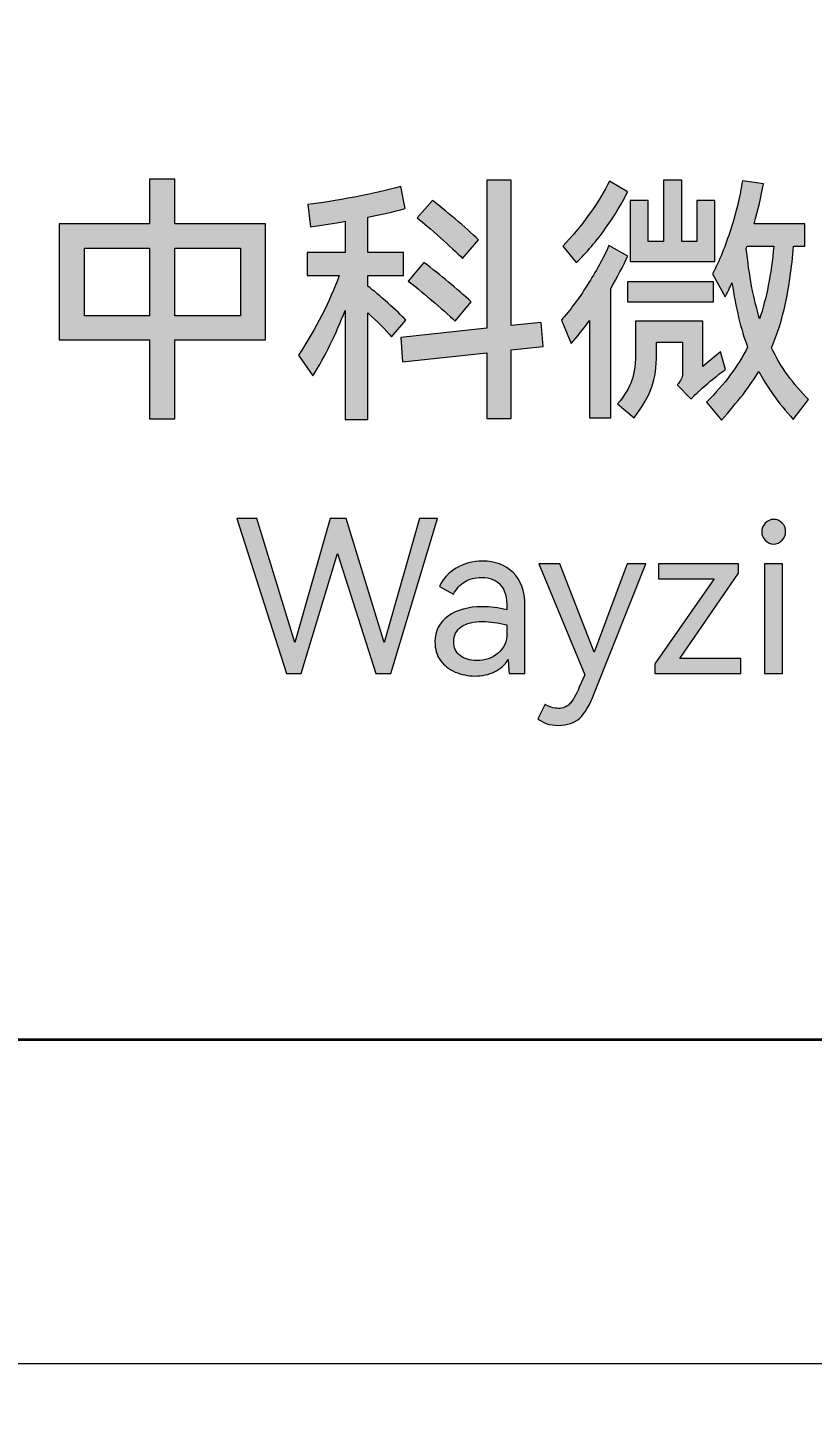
# Model space of a CAD drawing. Header units: millimetres. Extents: x -3630 to 1270, y -52213 to -49192.
# Drawn here: x -9.78 to -1.31, y -52057.91 to -52042.83 of the extents above; entities that cross this region are included whole.
import ezdxf

# ---------------------------------------------------------------- set-up
doc = ezdxf.new("R2010")
doc.units = ezdxf.units.MM
doc.linetypes.add('ACAD_ISO02W100', pattern=[15, 12, -3])
doc.layers.add('图层 1', color=7, linetype='Continuous', lineweight=0)
doc.layers.add('标注', color=3, linetype='Continuous', lineweight=0)
doc.styles.get("Standard").update_dxf_attribs({"font": 'arial.ttf'})
doc.dimstyles.new('ISO-25$0', dxfattribs={"dimscale": 2, "dimtxt": 6, "dimasz": 6, "dimexe": 0.5, "dimexo": 0.5, "dimgap": 0.762, "dimtad": 1, "dimtoh": 1, "dimdsep": 46, "dimtxsty": 'Standard', "dimcen": 2.5, "dimclrd": 1, "dimclre": 1, "dimclrt": 1, "dimadec": 0, "dimazin": 0, "dimtfac": 1, "dimtmove": 0, "dimatfit": 3, "dimfxl": 1, "dimtzin": 0, "dimarcsym": 0})

# ---------------------------------------------------------------- blocks, each defined once
blk = doc.blocks.new('*D118')
at = {"layer": 'Defpoints', "color": 0, "transparency": 16777216}
for p in [(52.225, -52057.26), (22.89, -52087.26), (52.225, -52087.26)]:
    blk.add_point(p, dxfattribs=at)
at = {"layer": '标注', "lineweight": -2, "transparency": 16777216}
for p, q in [((22.89, -52037.26), (22.89, -52017.26)), ((51.225, -52057.26), (21.89, -52057.26)), ((22.89, -52057.26), (22.89, -52087.26)), ((51.225, -52087.26), (21.89, -52087.26)), ((22.89, -52107.26), (22.89, -52127.26)), ((22.89, -52127.26), (-8.63, -52127.26))]:
    blk.add_line(p, q, dxfattribs=at)
at = {"layer": '标注', "transparency": 16777216}
for points in [[(19.557, -52037.26), (26.224, -52037.26), (22.89, -52057.26)], [(19.557, -52107.26), (26.224, -52107.26), (22.89, -52087.26)]]:
    blk.add_solid(points, dxfattribs=at)
at = {"layer": '标注', "transparency": 16777216, "insert": (6.368, -52115.007), "char_height": 12, "attachment_point": 5}
blk.add_mtext('{\\H1.75x;30}', dxfattribs=at)
blk = doc.blocks.new('Block_11')
at = {"layer": '图层 1', "transparency": 33554687}
h = blk.add_hatch(color=29, dxfattribs=at)
h.dxf.hatch_style = 2
edge = h.paths.add_edge_path()
edge.add_spline(control_points=[(144.975, -105.92), (144.975, -105.92), (145.684, -105.92), (145.684, -105.92), (145.684, -105.92), (145.684, -105.189), (145.684, -105.189), (145.684, -105.189), (144.975, -105.189), (144.975, -105.189), (144.975, -105.189), (144.975, -105.92), (144.975, -105.92)], knot_values=[0, 0, 0, 0, 1, 1, 1, 2, 2, 2, 3, 3, 3, 4, 4, 4, 4], degree=3, periodic=0)
edge = h.paths.add_edge_path()
edge.add_spline(control_points=[(143.999, -105.189), (143.999, -105.189), (143.999, -105.92), (143.999, -105.92), (143.999, -105.92), (144.702, -105.92), (144.702, -105.92), (144.702, -105.92), (144.702, -105.189), (144.702, -105.189), (144.702, -105.189), (143.999, -105.189), (143.999, -105.189)], knot_values=[0, 0, 0, 0, 1, 1, 1, 2, 2, 2, 3, 3, 3, 4, 4, 4, 4], degree=3, periodic=0)
edge = h.paths.add_edge_path()
edge.add_spline(control_points=[(144.975, -104.926), (144.975, -104.926), (145.955, -104.926), (145.955, -104.926), (145.955, -104.926), (145.955, -106.182), (145.955, -106.182), (145.955, -106.182), (144.975, -106.182), (144.975, -106.182), (144.975, -106.182), (144.975, -107.034), (144.975, -107.034), (144.975, -107.034), (144.702, -107.034), (144.702, -107.034), (144.702, -107.034), (144.702, -106.182), (144.702, -106.182), (144.702, -106.182), (143.728, -106.182), (143.728, -106.182), (143.728, -106.182), (143.728, -104.926), (143.728, -104.926), (143.728, -104.926), (144.702, -104.926), (144.702, -104.926), (144.702, -104.926), (144.702, -104.446), (144.702, -104.446), (144.702, -104.446), (144.975, -104.446), (144.975, -104.446), (144.975, -104.446), (144.975, -104.926), (144.975, -104.926)], knot_values=[0, 0, 0, 0, 1, 1, 1, 2, 2, 2, 3, 3, 3, 4, 4, 4, 5, 5, 5, 6, 6, 6, 7, 7, 7, 8, 8, 8, 9, 9, 9, 10, 10, 10, 11, 11, 11, 12, 12, 12, 12], degree=3, periodic=0)
h = blk.add_hatch(color=29, dxfattribs=at)
h.dxf.hatch_style = 2
edge = h.paths.add_edge_path()
edge.add_spline(control_points=[(148.085, -105.302), (148.022, -105.237), (147.94, -105.162), (147.841, -105.074), (147.743, -104.987), (147.66, -104.917), (147.594, -104.864), (147.594, -104.864), (147.758, -104.675), (147.758, -104.675), (147.824, -104.725), (147.906, -104.792), (148.004, -104.875), (148.102, -104.958), (148.186, -105.033), (148.258, -105.101), (148.258, -105.101), (148.085, -105.302), (148.085, -105.302)], knot_values=[0, 0, 0, 0, 1, 1, 1, 2, 2, 2, 3, 3, 3, 4, 4, 4, 5, 5, 5, 6, 6, 6, 6], degree=3, periodic=0)
edge = h.paths.add_edge_path()
edge.add_spline(control_points=[(148.006, -105.979), (147.935, -105.913), (147.848, -105.837), (147.747, -105.75), (147.645, -105.664), (147.562, -105.596), (147.498, -105.547), (147.498, -105.547), (147.667, -105.344), (147.667, -105.344), (147.85, -105.485), (148.02, -105.627), (148.179, -105.77), (148.179, -105.77), (148.006, -105.979), (148.006, -105.979)], knot_values=[0, 0, 0, 0, 1, 1, 1, 2, 2, 2, 3, 3, 3, 4, 4, 4, 5, 5, 5, 5], degree=3, periodic=0)
edge = h.paths.add_edge_path()
edge.add_spline(control_points=[(148.935, -105.993), (148.935, -105.993), (148.957, -106.252), (148.957, -106.252), (148.957, -106.252), (148.61, -106.289), (148.61, -106.289), (148.61, -106.289), (148.61, -107.032), (148.61, -107.032), (148.61, -107.032), (148.348, -107.032), (148.348, -107.032), (148.348, -107.032), (148.348, -106.32), (148.348, -106.32), (148.348, -106.32), (147.436, -106.419), (147.436, -106.419), (147.436, -106.419), (147.417, -106.157), (147.417, -106.157), (147.417, -106.157), (148.348, -106.055), (148.348, -106.055), (148.348, -106.055), (148.348, -104.455), (148.348, -104.455), (148.348, -104.455), (148.61, -104.455), (148.61, -104.455), (148.61, -104.455), (148.61, -106.027), (148.61, -106.027), (148.61, -106.027), (148.935, -105.993), (148.935, -105.993)], knot_values=[0, 0, 0, 0, 1, 1, 1, 2, 2, 2, 3, 3, 3, 4, 4, 4, 5, 5, 5, 6, 6, 6, 7, 7, 7, 8, 8, 8, 9, 9, 9, 10, 10, 10, 11, 11, 11, 12, 12, 12, 12], degree=3, periodic=0)
edge = h.paths.add_edge_path()
edge.add_spline(control_points=[(147.061, -105.601), (147.123, -105.649), (147.195, -105.71), (147.277, -105.782), (147.359, -105.855), (147.424, -105.917), (147.473, -105.967), (147.473, -105.967), (147.318, -106.148), (147.318, -106.148), (147.248, -106.069), (147.162, -105.983), (147.061, -105.889), (147.061, -105.889), (147.061, -107.04), (147.061, -107.04), (147.061, -107.04), (146.815, -107.04), (146.815, -107.04), (146.815, -107.04), (146.815, -105.863), (146.815, -105.863), (146.717, -106.121), (146.602, -106.356), (146.468, -106.569), (146.468, -106.569), (146.313, -106.348), (146.313, -106.348), (146.501, -106.057), (146.648, -105.769), (146.753, -105.485), (146.753, -105.485), (146.406, -105.485), (146.406, -105.485), (146.406, -105.485), (146.406, -105.237), (146.406, -105.237), (146.406, -105.237), (146.815, -105.237), (146.815, -105.237), (146.815, -105.237), (146.815, -104.9), (146.815, -104.9), (146.697, -104.923), (146.572, -104.943), (146.44, -104.96), (146.44, -104.96), (146.412, -104.72), (146.412, -104.72), (146.555, -104.703), (146.723, -104.676), (146.916, -104.638), (147.109, -104.601), (147.276, -104.563), (147.419, -104.525), (147.419, -104.525), (147.465, -104.762), (147.465, -104.762), (147.333, -104.798), (147.198, -104.829), (147.061, -104.856), (147.061, -104.856), (147.061, -105.237), (147.061, -105.237), (147.061, -105.237), (147.445, -105.237), (147.445, -105.237), (147.445, -105.237), (147.445, -105.485), (147.445, -105.485), (147.445, -105.485), (147.061, -105.485), (147.061, -105.485), (147.061, -105.485), (147.061, -105.601), (147.061, -105.601)], knot_values=[0, 0, 0, 0, 1, 1, 1, 2, 2, 2, 3, 3, 3, 4, 4, 4, 5, 5, 5, 6, 6, 6, 7, 7, 7, 8, 8, 8, 9, 9, 9, 10, 10, 10, 11, 11, 11, 12, 12, 12, 13, 13, 13, 14, 14, 14, 15, 15, 15, 16, 16, 16, 17, 17, 17, 18, 18, 18, 19, 19, 19, 20, 20, 20, 21, 21, 21, 22, 22, 22, 23, 23, 23, 24, 24, 24, 25, 25, 25, 25], degree=3, periodic=0)
h = blk.add_hatch(color=29, dxfattribs=at)
h.dxf.hatch_style = 2
edge = h.paths.add_edge_path()
edge.add_spline(control_points=[(151.294, -105.953), (151.367, -105.737), (151.418, -105.475), (151.447, -105.169), (151.447, -105.169), (151.159, -105.169), (151.159, -105.169), (151.159, -105.169), (151.15, -105.189), (151.15, -105.189), (151.179, -105.486), (151.227, -105.741), (151.294, -105.953)], knot_values=[0, 0, 0, 0, 1, 1, 1, 2, 2, 2, 3, 3, 3, 4, 4, 4, 4], degree=3, periodic=0)
edge = h.paths.add_edge_path()
edge.add_spline(control_points=[(151.655, -107.04), (151.497, -106.865), (151.374, -106.693), (151.286, -106.523), (151.192, -106.678), (151.057, -106.852), (150.882, -107.048), (150.882, -107.048), (150.721, -106.854), (150.721, -106.854), (150.915, -106.66), (151.063, -106.463), (151.164, -106.261), (151.091, -106.065), (151.035, -105.833), (150.995, -105.564), (150.986, -105.588), (150.961, -105.639), (150.922, -105.716), (150.922, -105.716), (150.786, -105.468), (150.786, -105.468), (150.858, -105.33), (150.923, -105.169), (150.982, -104.984), (151.042, -104.799), (151.084, -104.625), (151.108, -104.463), (151.108, -104.463), (151.334, -104.494), (151.334, -104.494), (151.309, -104.635), (151.277, -104.779), (151.235, -104.926), (151.235, -104.926), (151.782, -104.926), (151.782, -104.926), (151.782, -104.926), (151.782, -105.169), (151.782, -105.169), (151.782, -105.169), (151.661, -105.169), (151.661, -105.169), (151.64, -105.406), (151.611, -105.612), (151.573, -105.787), (151.536, -105.962), (151.485, -106.122), (151.421, -106.267), (151.521, -106.472), (151.654, -106.658), (151.822, -106.826), (151.822, -106.826), (151.655, -107.04), (151.655, -107.04)], knot_values=[0, 0, 0, 0, 1, 1, 1, 2, 2, 2, 3, 3, 3, 4, 4, 4, 5, 5, 5, 6, 6, 6, 7, 7, 7, 8, 8, 8, 9, 9, 9, 10, 10, 10, 11, 11, 11, 12, 12, 12, 13, 13, 13, 14, 14, 14, 15, 15, 15, 16, 16, 16, 17, 17, 17, 18, 18, 18, 18], degree=3, periodic=0)
edge = h.paths.add_edge_path()
edge.add_spline(control_points=[(150.617, -104.675), (150.617, -104.675), (150.809, -104.675), (150.809, -104.675), (150.809, -104.675), (150.809, -105.335), (150.809, -105.335), (150.809, -105.335), (149.894, -105.335), (149.894, -105.335), (149.894, -105.335), (149.894, -104.675), (149.894, -104.675), (149.894, -104.675), (150.089, -104.675), (150.089, -104.675), (150.089, -104.675), (150.089, -105.118), (150.089, -105.118), (150.089, -105.118), (150.256, -105.118), (150.256, -105.118), (150.256, -105.118), (150.256, -104.455), (150.256, -104.455), (150.256, -104.455), (150.453, -104.455), (150.453, -104.455), (150.453, -104.455), (150.453, -105.118), (150.453, -105.118), (150.453, -105.118), (150.617, -105.118), (150.617, -105.118), (150.617, -105.118), (150.617, -104.675), (150.617, -104.675)], knot_values=[0, 0, 0, 0, 1, 1, 1, 2, 2, 2, 3, 3, 3, 4, 4, 4, 5, 5, 5, 6, 6, 6, 7, 7, 7, 8, 8, 8, 9, 9, 9, 10, 10, 10, 11, 11, 11, 12, 12, 12, 12], degree=3, periodic=0)
edge = h.paths.add_edge_path()
edge.add_spline(control_points=[(150.795, -105.77), (150.795, -105.77), (149.866, -105.77), (149.866, -105.77), (149.866, -105.77), (149.866, -105.553), (149.866, -105.553), (149.866, -105.553), (150.795, -105.553), (150.795, -105.553), (150.795, -105.553), (150.795, -105.77), (150.795, -105.77)], knot_values=[0, 0, 0, 0, 1, 1, 1, 2, 2, 2, 3, 3, 3, 4, 4, 4, 4], degree=3, periodic=0)
edge = h.paths.add_edge_path()
edge.add_spline(control_points=[(150.924, -106.501), (150.911, -106.51), (150.872, -106.54), (150.807, -106.591), (150.743, -106.642), (150.685, -106.691), (150.636, -106.738), (150.625, -106.747), (150.597, -106.775), (150.552, -106.82), (150.552, -106.82), (150.402, -106.667), (150.402, -106.667), (150.442, -106.626), (150.462, -106.586), (150.462, -106.546), (150.462, -106.546), (150.462, -106.208), (150.462, -106.208), (150.462, -106.208), (150.18, -106.208), (150.18, -106.208), (150.18, -106.208), (150.18, -106.332), (150.18, -106.332), (150.18, -106.475), (150.163, -106.593), (150.13, -106.689), (150.097, -106.784), (150.033, -106.895), (149.937, -107.023), (149.937, -107.023), (149.759, -106.874), (149.759, -106.874), (149.836, -106.782), (149.888, -106.696), (149.914, -106.618), (149.941, -106.54), (149.954, -106.429), (149.954, -106.283), (149.954, -106.283), (149.954, -105.979), (149.954, -105.979), (149.954, -105.979), (150.682, -105.979), (150.682, -105.979), (150.682, -105.979), (150.682, -106.47), (150.682, -106.47), (150.682, -106.47), (150.727, -106.43), (150.727, -106.43), (150.727, -106.43), (150.871, -106.309), (150.871, -106.309), (150.871, -106.309), (150.924, -106.501), (150.924, -106.501)], knot_values=[0, 0, 0, 0, 1, 1, 1, 2, 2, 2, 3, 3, 3, 4, 4, 4, 5, 5, 5, 6, 6, 6, 7, 7, 7, 8, 8, 8, 9, 9, 9, 10, 10, 10, 11, 11, 11, 12, 12, 12, 13, 13, 13, 14, 14, 14, 15, 15, 15, 16, 16, 16, 17, 17, 17, 18, 18, 18, 19, 19, 19, 19], degree=3, periodic=0)
edge = h.paths.add_edge_path()
edge.add_spline(control_points=[(149.866, -104.582), (149.808, -104.706), (149.729, -104.837), (149.63, -104.976), (149.532, -105.114), (149.426, -105.237), (149.313, -105.347), (149.313, -105.347), (149.169, -105.169), (149.169, -105.169), (149.265, -105.069), (149.36, -104.954), (149.453, -104.825), (149.546, -104.694), (149.619, -104.575), (149.671, -104.466), (149.671, -104.466), (149.866, -104.582), (149.866, -104.582)], knot_values=[0, 0, 0, 0, 1, 1, 1, 2, 2, 2, 3, 3, 3, 4, 4, 4, 5, 5, 5, 6, 6, 6, 6], degree=3, periodic=0)
edge = h.paths.add_edge_path()
edge.add_spline(control_points=[(149.869, -105.276), (149.818, -105.387), (149.757, -105.504), (149.686, -105.626), (149.686, -105.626), (149.686, -107.023), (149.686, -107.023), (149.686, -107.023), (149.457, -107.023), (149.457, -107.023), (149.457, -107.023), (149.457, -105.973), (149.457, -105.973), (149.389, -106.065), (149.323, -106.147), (149.259, -106.219), (149.259, -106.219), (149.152, -105.967), (149.152, -105.967), (149.244, -105.864), (149.338, -105.738), (149.431, -105.591), (149.526, -105.443), (149.604, -105.3), (149.666, -105.163), (149.666, -105.163), (149.869, -105.276), (149.869, -105.276)], knot_values=[0, 0, 0, 0, 1, 1, 1, 2, 2, 2, 3, 3, 3, 4, 4, 4, 5, 5, 5, 6, 6, 6, 7, 7, 7, 8, 8, 8, 9, 9, 9, 9], degree=3, periodic=0)
at = {"layer": '图层 1'}
for points, knots in [([(144.975, -104.926), (144.975, -104.926), (145.955, -104.926), (145.955, -104.926), (145.955, -104.926), (145.955, -106.182), (145.955, -106.182), (145.955, -106.182), (144.975, -106.182), (144.975, -106.182), (144.975, -106.182), (144.975, -107.034), (144.975, -107.034), (144.975, -107.034), (144.702, -107.034), (144.702, -107.034), (144.702, -107.034), (144.702, -106.182), (144.702, -106.182), (144.702, -106.182), (143.728, -106.182), (143.728, -106.182), (143.728, -106.182), (143.728, -104.926), (143.728, -104.926), (143.728, -104.926), (144.702, -104.926), (144.702, -104.926), (144.702, -104.926), (144.702, -104.446), (144.702, -104.446), (144.702, -104.446), (144.975, -104.446), (144.975, -104.446), (144.975, -104.446), (144.975, -104.926), (144.975, -104.926)], [0, 0, 0, 0, 1, 1, 1, 2, 2, 2, 3, 3, 3, 4, 4, 4, 5, 5, 5, 6, 6, 6, 7, 7, 7, 8, 8, 8, 9, 9, 9, 10, 10, 10, 11, 11, 11, 12, 12, 12, 12]), ([(147.061, -105.601), (147.123, -105.649), (147.195, -105.71), (147.277, -105.782), (147.359, -105.855), (147.424, -105.917), (147.473, -105.967), (147.473, -105.967), (147.318, -106.148), (147.318, -106.148), (147.248, -106.069), (147.162, -105.983), (147.061, -105.889), (147.061, -105.889), (147.061, -107.04), (147.061, -107.04), (147.061, -107.04), (146.815, -107.04), (146.815, -107.04), (146.815, -107.04), (146.815, -105.863), (146.815, -105.863), (146.717, -106.121), (146.602, -106.356), (146.468, -106.569), (146.468, -106.569), (146.313, -106.348), (146.313, -106.348), (146.501, -106.057), (146.648, -105.769), (146.753, -105.485), (146.753, -105.485), (146.406, -105.485), (146.406, -105.485), (146.406, -105.485), (146.406, -105.237), (146.406, -105.237), (146.406, -105.237), (146.815, -105.237), (146.815, -105.237), (146.815, -105.237), (146.815, -104.9), (146.815, -104.9), (146.697, -104.923), (146.572, -104.943), (146.44, -104.96), (146.44, -104.96), (146.412, -104.72), (146.412, -104.72), (146.555, -104.703), (146.723, -104.676), (146.916, -104.638), (147.109, -104.601), (147.276, -104.563), (147.419, -104.525), (147.419, -104.525), (147.465, -104.762), (147.465, -104.762), (147.333, -104.798), (147.198, -104.829), (147.061, -104.856), (147.061, -104.856), (147.061, -105.237), (147.061, -105.237), (147.061, -105.237), (147.445, -105.237), (147.445, -105.237), (147.445, -105.237), (147.445, -105.485), (147.445, -105.485), (147.445, -105.485), (147.061, -105.485), (147.061, -105.485), (147.061, -105.485), (147.061, -105.601), (147.061, -105.601)], [0, 0, 0, 0, 1, 1, 1, 2, 2, 2, 3, 3, 3, 4, 4, 4, 5, 5, 5, 6, 6, 6, 7, 7, 7, 8, 8, 8, 9, 9, 9, 10, 10, 10, 11, 11, 11, 12, 12, 12, 13, 13, 13, 14, 14, 14, 15, 15, 15, 16, 16, 16, 17, 17, 17, 18, 18, 18, 19, 19, 19, 20, 20, 20, 21, 21, 21, 22, 22, 22, 23, 23, 23, 24, 24, 24, 25, 25, 25, 25]), ([(148.935, -105.993), (148.935, -105.993), (148.957, -106.252), (148.957, -106.252), (148.957, -106.252), (148.61, -106.289), (148.61, -106.289), (148.61, -106.289), (148.61, -107.032), (148.61, -107.032), (148.61, -107.032), (148.348, -107.032), (148.348, -107.032), (148.348, -107.032), (148.348, -106.32), (148.348, -106.32), (148.348, -106.32), (147.436, -106.419), (147.436, -106.419), (147.436, -106.419), (147.417, -106.157), (147.417, -106.157), (147.417, -106.157), (148.348, -106.055), (148.348, -106.055), (148.348, -106.055), (148.348, -104.455), (148.348, -104.455), (148.348, -104.455), (148.61, -104.455), (148.61, -104.455), (148.61, -104.455), (148.61, -106.027), (148.61, -106.027), (148.61, -106.027), (148.935, -105.993), (148.935, -105.993)], [0, 0, 0, 0, 1, 1, 1, 2, 2, 2, 3, 3, 3, 4, 4, 4, 5, 5, 5, 6, 6, 6, 7, 7, 7, 8, 8, 8, 9, 9, 9, 10, 10, 10, 11, 11, 11, 12, 12, 12, 12]), ([(149.866, -104.582), (149.808, -104.706), (149.729, -104.837), (149.63, -104.976), (149.532, -105.114), (149.426, -105.237), (149.313, -105.347), (149.313, -105.347), (149.169, -105.169), (149.169, -105.169), (149.265, -105.069), (149.36, -104.954), (149.453, -104.825), (149.546, -104.694), (149.619, -104.575), (149.671, -104.466), (149.671, -104.466), (149.866, -104.582), (149.866, -104.582)], [0, 0, 0, 0, 1, 1, 1, 2, 2, 2, 3, 3, 3, 4, 4, 4, 5, 5, 5, 6, 6, 6, 6]), ([(150.617, -104.675), (150.617, -104.675), (150.809, -104.675), (150.809, -104.675), (150.809, -104.675), (150.809, -105.335), (150.809, -105.335), (150.809, -105.335), (149.894, -105.335), (149.894, -105.335), (149.894, -105.335), (149.894, -104.675), (149.894, -104.675), (149.894, -104.675), (150.089, -104.675), (150.089, -104.675), (150.089, -104.675), (150.089, -105.118), (150.089, -105.118), (150.089, -105.118), (150.256, -105.118), (150.256, -105.118), (150.256, -105.118), (150.256, -104.455), (150.256, -104.455), (150.256, -104.455), (150.453, -104.455), (150.453, -104.455), (150.453, -104.455), (150.453, -105.118), (150.453, -105.118), (150.453, -105.118), (150.617, -105.118), (150.617, -105.118), (150.617, -105.118), (150.617, -104.675), (150.617, -104.675)], [0, 0, 0, 0, 1, 1, 1, 2, 2, 2, 3, 3, 3, 4, 4, 4, 5, 5, 5, 6, 6, 6, 7, 7, 7, 8, 8, 8, 9, 9, 9, 10, 10, 10, 11, 11, 11, 12, 12, 12, 12]), ([(151.655, -107.04), (151.497, -106.865), (151.374, -106.693), (151.286, -106.523), (151.192, -106.678), (151.057, -106.852), (150.882, -107.048), (150.882, -107.048), (150.721, -106.854), (150.721, -106.854), (150.915, -106.66), (151.063, -106.463), (151.164, -106.261), (151.091, -106.065), (151.035, -105.833), (150.995, -105.564), (150.986, -105.588), (150.961, -105.639), (150.922, -105.716), (150.922, -105.716), (150.786, -105.468), (150.786, -105.468), (150.858, -105.33), (150.923, -105.169), (150.982, -104.984), (151.042, -104.799), (151.084, -104.625), (151.108, -104.463), (151.108, -104.463), (151.334, -104.494), (151.334, -104.494), (151.309, -104.635), (151.277, -104.779), (151.235, -104.926), (151.235, -104.926), (151.782, -104.926), (151.782, -104.926), (151.782, -104.926), (151.782, -105.169), (151.782, -105.169), (151.782, -105.169), (151.661, -105.169), (151.661, -105.169), (151.64, -105.406), (151.611, -105.612), (151.573, -105.787), (151.536, -105.962), (151.485, -106.122), (151.421, -106.267), (151.521, -106.472), (151.654, -106.658), (151.822, -106.826), (151.822, -106.826), (151.655, -107.04), (151.655, -107.04)], [0, 0, 0, 0, 1, 1, 1, 2, 2, 2, 3, 3, 3, 4, 4, 4, 5, 5, 5, 6, 6, 6, 7, 7, 7, 8, 8, 8, 9, 9, 9, 10, 10, 10, 11, 11, 11, 12, 12, 12, 13, 13, 13, 14, 14, 14, 15, 15, 15, 16, 16, 16, 17, 17, 17, 18, 18, 18, 18]), ([(148.085, -105.302), (148.022, -105.237), (147.94, -105.162), (147.841, -105.074), (147.743, -104.987), (147.66, -104.917), (147.594, -104.864), (147.594, -104.864), (147.758, -104.675), (147.758, -104.675), (147.824, -104.725), (147.906, -104.792), (148.004, -104.875), (148.102, -104.958), (148.186, -105.033), (148.258, -105.101), (148.258, -105.101), (148.085, -105.302), (148.085, -105.302)], [0, 0, 0, 0, 1, 1, 1, 2, 2, 2, 3, 3, 3, 4, 4, 4, 5, 5, 5, 6, 6, 6, 6]), ([(143.999, -105.189), (143.999, -105.189), (143.999, -105.92), (143.999, -105.92), (143.999, -105.92), (144.702, -105.92), (144.702, -105.92), (144.702, -105.92), (144.702, -105.189), (144.702, -105.189), (144.702, -105.189), (143.999, -105.189), (143.999, -105.189)], [0, 0, 0, 0, 1, 1, 1, 2, 2, 2, 3, 3, 3, 4, 4, 4, 4]), ([(144.975, -105.92), (144.975, -105.92), (145.684, -105.92), (145.684, -105.92), (145.684, -105.92), (145.684, -105.189), (145.684, -105.189), (145.684, -105.189), (144.975, -105.189), (144.975, -105.189), (144.975, -105.189), (144.975, -105.92), (144.975, -105.92)], [0, 0, 0, 0, 1, 1, 1, 2, 2, 2, 3, 3, 3, 4, 4, 4, 4]), ([(149.869, -105.276), (149.818, -105.387), (149.757, -105.504), (149.686, -105.626), (149.686, -105.626), (149.686, -107.023), (149.686, -107.023), (149.686, -107.023), (149.457, -107.023), (149.457, -107.023), (149.457, -107.023), (149.457, -105.973), (149.457, -105.973), (149.389, -106.065), (149.323, -106.147), (149.259, -106.219), (149.259, -106.219), (149.152, -105.967), (149.152, -105.967), (149.244, -105.864), (149.338, -105.738), (149.431, -105.591), (149.526, -105.443), (149.604, -105.3), (149.666, -105.163), (149.666, -105.163), (149.869, -105.276), (149.869, -105.276)], [0, 0, 0, 0, 1, 1, 1, 2, 2, 2, 3, 3, 3, 4, 4, 4, 5, 5, 5, 6, 6, 6, 7, 7, 7, 8, 8, 8, 9, 9, 9, 9]), ([(151.294, -105.953), (151.367, -105.737), (151.418, -105.475), (151.447, -105.169), (151.447, -105.169), (151.159, -105.169), (151.159, -105.169), (151.159, -105.169), (151.15, -105.189), (151.15, -105.189), (151.179, -105.486), (151.227, -105.741), (151.294, -105.953)], [0, 0, 0, 0, 1, 1, 1, 2, 2, 2, 3, 3, 3, 4, 4, 4, 4]), ([(148.006, -105.979), (147.935, -105.913), (147.848, -105.837), (147.747, -105.75), (147.645, -105.664), (147.562, -105.596), (147.498, -105.547), (147.498, -105.547), (147.667, -105.344), (147.667, -105.344), (147.85, -105.485), (148.02, -105.627), (148.179, -105.77), (148.179, -105.77), (148.006, -105.979), (148.006, -105.979)], [0, 0, 0, 0, 1, 1, 1, 2, 2, 2, 3, 3, 3, 4, 4, 4, 5, 5, 5, 5]), ([(150.795, -105.77), (150.795, -105.77), (149.866, -105.77), (149.866, -105.77), (149.866, -105.77), (149.866, -105.553), (149.866, -105.553), (149.866, -105.553), (150.795, -105.553), (150.795, -105.553), (150.795, -105.553), (150.795, -105.77), (150.795, -105.77)], [0, 0, 0, 0, 1, 1, 1, 2, 2, 2, 3, 3, 3, 4, 4, 4, 4]), ([(150.924, -106.501), (150.911, -106.51), (150.872, -106.54), (150.807, -106.591), (150.743, -106.642), (150.685, -106.691), (150.636, -106.738), (150.625, -106.747), (150.597, -106.775), (150.552, -106.82), (150.552, -106.82), (150.402, -106.667), (150.402, -106.667), (150.442, -106.626), (150.462, -106.586), (150.462, -106.546), (150.462, -106.546), (150.462, -106.208), (150.462, -106.208), (150.462, -106.208), (150.18, -106.208), (150.18, -106.208), (150.18, -106.208), (150.18, -106.332), (150.18, -106.332), (150.18, -106.475), (150.163, -106.593), (150.13, -106.689), (150.097, -106.784), (150.033, -106.895), (149.937, -107.023), (149.937, -107.023), (149.759, -106.874), (149.759, -106.874), (149.836, -106.782), (149.888, -106.696), (149.914, -106.618), (149.941, -106.54), (149.954, -106.429), (149.954, -106.283), (149.954, -106.283), (149.954, -105.979), (149.954, -105.979), (149.954, -105.979), (150.682, -105.979), (150.682, -105.979), (150.682, -105.979), (150.682, -106.47), (150.682, -106.47), (150.682, -106.47), (150.727, -106.43), (150.727, -106.43), (150.727, -106.43), (150.871, -106.309), (150.871, -106.309), (150.871, -106.309), (150.924, -106.501), (150.924, -106.501)], [0, 0, 0, 0, 1, 1, 1, 2, 2, 2, 3, 3, 3, 4, 4, 4, 5, 5, 5, 6, 6, 6, 7, 7, 7, 8, 8, 8, 9, 9, 9, 10, 10, 10, 11, 11, 11, 12, 12, 12, 13, 13, 13, 14, 14, 14, 15, 15, 15, 16, 16, 16, 17, 17, 17, 18, 18, 18, 19, 19, 19, 19])]:
    blk.add_open_spline(points, degree=3, knots=knots, dxfattribs=at)
blk = doc.blocks.new('Block_12')
at = {"layer": '图层 1', "transparency": 33554687}
h = blk.add_hatch(color=29, dxfattribs=at)
h.dxf.hatch_style = 2
edge = h.paths.add_edge_path()
edge.add_spline(control_points=[(146.827, -108.11), (146.827, -108.11), (147.239, -109.451), (147.239, -109.451), (147.239, -109.451), (147.618, -108.112), (147.618, -108.112), (147.618, -108.112), (147.815, -108.112), (147.815, -108.112), (147.815, -108.112), (147.31, -109.787), (147.31, -109.787), (147.31, -109.787), (147.147, -109.787), (147.147, -109.787), (147.147, -109.787), (146.735, -108.49), (146.735, -108.49), (146.735, -108.49), (146.341, -109.787), (146.341, -109.787), (146.341, -109.787), (146.181, -109.787), (146.181, -109.787), (146.181, -109.787), (145.646, -108.112), (145.646, -108.112), (145.646, -108.112), (145.861, -108.112), (145.861, -108.112), (145.861, -108.112), (146.273, -109.451), (146.273, -109.451), (146.273, -109.451), (146.655, -108.11), (146.655, -108.11), (146.655, -108.11), (146.827, -108.11), (146.827, -108.11)], knot_values=[0, 0, 0, 0, 1, 1, 1, 2, 2, 2, 3, 3, 3, 4, 4, 4, 5, 5, 5, 6, 6, 6, 7, 7, 7, 8, 8, 8, 9, 9, 9, 10, 10, 10, 11, 11, 11, 12, 12, 12, 13, 13, 13, 13], degree=3, periodic=0)
h = blk.add_hatch(color=29, dxfattribs=at)
h.dxf.hatch_style = 2
edge = h.paths.add_edge_path()
edge.add_spline(control_points=[(151.541, -109.787), (151.541, -109.787), (151.347, -109.787), (151.347, -109.787), (151.347, -109.787), (151.347, -108.6), (151.347, -108.6), (151.347, -108.6), (151.541, -108.6), (151.541, -108.6), (151.541, -108.6), (151.541, -109.787), (151.541, -109.787)], knot_values=[0, 0, 0, 0, 1, 1, 1, 2, 2, 2, 3, 3, 3, 4, 4, 4, 4], degree=3, periodic=0)
edge = h.paths.add_edge_path()
edge.add_spline(control_points=[(151.355, -108.347), (151.329, -108.32), (151.317, -108.289), (151.317, -108.254), (151.317, -108.219), (151.329, -108.188), (151.355, -108.161), (151.38, -108.135), (151.41, -108.121), (151.445, -108.121), (151.481, -108.121), (151.512, -108.134), (151.538, -108.16), (151.563, -108.186), (151.575, -108.217), (151.575, -108.254), (151.575, -108.289), (151.562, -108.32), (151.536, -108.347), (151.511, -108.374), (151.48, -108.387), (151.445, -108.387), (151.41, -108.387), (151.38, -108.374), (151.355, -108.347)], knot_values=[0, 0, 0, 0, 1, 1, 1, 2, 2, 2, 3, 3, 3, 4, 4, 4, 5, 5, 5, 6, 6, 6, 7, 7, 7, 8, 8, 8, 8], degree=3, periodic=0)
h = blk.add_hatch(color=29, dxfattribs=at)
h.dxf.hatch_style = 2
edge = h.paths.add_edge_path()
edge.add_spline(control_points=[(148.564, -109.261), (148.468, -109.237), (148.38, -109.225), (148.301, -109.225), (148.201, -109.225), (148.125, -109.244), (148.071, -109.282), (148.016, -109.32), (147.989, -109.373), (147.989, -109.442), (147.989, -109.506), (148.012, -109.556), (148.058, -109.592), (148.104, -109.628), (148.163, -109.646), (148.237, -109.646), (148.326, -109.646), (148.404, -109.619), (148.468, -109.567), (148.532, -109.514), (148.564, -109.441), (148.564, -109.348), (148.564, -109.348), (148.564, -109.261), (148.564, -109.261)], knot_values=[0, 0, 0, 0, 1, 1, 1, 2, 2, 2, 3, 3, 3, 4, 4, 4, 5, 5, 5, 6, 6, 6, 7, 7, 7, 8, 8, 8, 8], degree=3, periodic=0)
edge = h.paths.add_edge_path()
edge.add_spline(control_points=[(148.63, -108.695), (148.715, -108.776), (148.758, -108.893), (148.758, -109.044), (148.758, -109.044), (148.758, -109.787), (148.758, -109.787), (148.758, -109.787), (148.587, -109.787), (148.587, -109.787), (148.582, -109.71), (148.579, -109.659), (148.577, -109.636), (148.541, -109.694), (148.492, -109.738), (148.43, -109.768), (148.368, -109.798), (148.297, -109.813), (148.218, -109.813), (148.142, -109.813), (148.071, -109.798), (148.004, -109.77), (147.938, -109.742), (147.885, -109.7), (147.845, -109.644), (147.805, -109.589), (147.786, -109.522), (147.786, -109.444), (147.786, -109.327), (147.833, -109.234), (147.929, -109.166), (148.024, -109.098), (148.147, -109.064), (148.298, -109.064), (148.384, -109.064), (148.472, -109.076), (148.564, -109.099), (148.564, -109.099), (148.564, -109.078), (148.564, -109.078), (148.564, -108.967), (148.541, -108.884), (148.496, -108.83), (148.451, -108.776), (148.383, -108.749), (148.291, -108.749), (148.218, -108.749), (148.157, -108.764), (148.108, -108.794), (148.059, -108.825), (148.018, -108.87), (147.985, -108.929), (147.985, -108.929), (147.836, -108.845), (147.836, -108.845), (147.873, -108.762), (147.932, -108.696), (148.016, -108.647), (148.099, -108.597), (148.194, -108.572), (148.301, -108.572), (148.435, -108.572), (148.545, -108.613), (148.63, -108.695)], knot_values=[0, 0, 0, 0, 1, 1, 1, 2, 2, 2, 3, 3, 3, 4, 4, 4, 5, 5, 5, 6, 6, 6, 7, 7, 7, 8, 8, 8, 9, 9, 9, 10, 10, 10, 11, 11, 11, 12, 12, 12, 13, 13, 13, 14, 14, 14, 15, 15, 15, 16, 16, 16, 17, 17, 17, 18, 18, 18, 19, 19, 19, 20, 20, 20, 21, 21, 21, 21], degree=3, periodic=0)
h = blk.add_hatch(color=29, dxfattribs=at)
h.dxf.hatch_style = 2
edge = h.paths.add_edge_path()
edge.add_spline(control_points=[(149.861, -108.6), (149.861, -108.6), (150.063, -108.6), (150.063, -108.6), (150.063, -108.6), (149.507, -110.003), (149.507, -110.003), (149.458, -110.126), (149.406, -110.214), (149.351, -110.267), (149.296, -110.319), (149.219, -110.346), (149.12, -110.346), (149.027, -110.346), (148.953, -110.322), (148.898, -110.275), (148.898, -110.275), (148.976, -110.117), (148.976, -110.117), (148.992, -110.131), (149.014, -110.142), (149.041, -110.15), (149.067, -110.158), (149.094, -110.163), (149.12, -110.163), (149.167, -110.163), (149.207, -110.147), (149.24, -110.115), (149.273, -110.083), (149.308, -110.022), (149.346, -109.934), (149.346, -109.934), (149.404, -109.801), (149.404, -109.801), (149.404, -109.801), (148.909, -108.6), (148.909, -108.6), (148.909, -108.6), (149.134, -108.6), (149.134, -108.6), (149.134, -108.6), (149.507, -109.554), (149.507, -109.554), (149.507, -109.554), (149.861, -108.6), (149.861, -108.6)], knot_values=[0, 0, 0, 0, 1, 1, 1, 2, 2, 2, 3, 3, 3, 4, 4, 4, 5, 5, 5, 6, 6, 6, 7, 7, 7, 8, 8, 8, 9, 9, 9, 10, 10, 10, 11, 11, 11, 12, 12, 12, 13, 13, 13, 14, 14, 14, 15, 15, 15, 15], degree=3, periodic=0)
h = blk.add_hatch(color=29, dxfattribs=at)
h.dxf.hatch_style = 2
edge = h.paths.add_edge_path()
edge.add_spline(control_points=[(151.067, -108.6), (151.067, -108.6), (151.067, -108.703), (151.067, -108.703), (151.067, -108.703), (150.431, -109.623), (150.431, -109.623), (150.431, -109.623), (151.092, -109.623), (151.092, -109.623), (151.092, -109.623), (151.092, -109.787), (151.092, -109.787), (151.092, -109.787), (150.161, -109.787), (150.161, -109.787), (150.161, -109.787), (150.161, -109.682), (150.161, -109.682), (150.161, -109.682), (150.802, -108.764), (150.802, -108.764), (150.802, -108.764), (150.2, -108.764), (150.2, -108.764), (150.2, -108.764), (150.2, -108.6), (150.2, -108.6), (150.2, -108.6), (151.067, -108.6), (151.067, -108.6)], knot_values=[0, 0, 0, 0, 1, 1, 1, 2, 2, 2, 3, 3, 3, 4, 4, 4, 5, 5, 5, 6, 6, 6, 7, 7, 7, 8, 8, 8, 9, 9, 9, 10, 10, 10, 10], degree=3, periodic=0)
at = {"layer": '图层 1'}
for points, knots in [([(146.827, -108.11), (146.827, -108.11), (147.239, -109.451), (147.239, -109.451), (147.239, -109.451), (147.618, -108.112), (147.618, -108.112), (147.618, -108.112), (147.815, -108.112), (147.815, -108.112), (147.815, -108.112), (147.31, -109.787), (147.31, -109.787), (147.31, -109.787), (147.147, -109.787), (147.147, -109.787), (147.147, -109.787), (146.735, -108.49), (146.735, -108.49), (146.735, -108.49), (146.341, -109.787), (146.341, -109.787), (146.341, -109.787), (146.181, -109.787), (146.181, -109.787), (146.181, -109.787), (145.646, -108.112), (145.646, -108.112), (145.646, -108.112), (145.861, -108.112), (145.861, -108.112), (145.861, -108.112), (146.273, -109.451), (146.273, -109.451), (146.273, -109.451), (146.655, -108.11), (146.655, -108.11), (146.655, -108.11), (146.827, -108.11), (146.827, -108.11)], [0, 0, 0, 0, 1, 1, 1, 2, 2, 2, 3, 3, 3, 4, 4, 4, 5, 5, 5, 6, 6, 6, 7, 7, 7, 8, 8, 8, 9, 9, 9, 10, 10, 10, 11, 11, 11, 12, 12, 12, 13, 13, 13, 13]), ([(151.355, -108.347), (151.329, -108.32), (151.317, -108.289), (151.317, -108.254), (151.317, -108.219), (151.329, -108.188), (151.355, -108.161), (151.38, -108.135), (151.41, -108.121), (151.445, -108.121), (151.481, -108.121), (151.512, -108.134), (151.538, -108.16), (151.563, -108.186), (151.575, -108.217), (151.575, -108.254), (151.575, -108.289), (151.562, -108.32), (151.536, -108.347), (151.511, -108.374), (151.48, -108.387), (151.445, -108.387), (151.41, -108.387), (151.38, -108.374), (151.355, -108.347)], [0, 0, 0, 0, 1, 1, 1, 2, 2, 2, 3, 3, 3, 4, 4, 4, 5, 5, 5, 6, 6, 6, 7, 7, 7, 8, 8, 8, 8]), ([(148.63, -108.695), (148.715, -108.776), (148.758, -108.893), (148.758, -109.044), (148.758, -109.044), (148.758, -109.787), (148.758, -109.787), (148.758, -109.787), (148.587, -109.787), (148.587, -109.787), (148.582, -109.71), (148.579, -109.659), (148.577, -109.636), (148.541, -109.694), (148.492, -109.738), (148.43, -109.768), (148.368, -109.798), (148.297, -109.813), (148.218, -109.813), (148.142, -109.813), (148.071, -109.798), (148.004, -109.77), (147.938, -109.742), (147.885, -109.7), (147.845, -109.644), (147.805, -109.589), (147.786, -109.522), (147.786, -109.444), (147.786, -109.327), (147.833, -109.234), (147.929, -109.166), (148.024, -109.098), (148.147, -109.064), (148.298, -109.064), (148.384, -109.064), (148.472, -109.076), (148.564, -109.099), (148.564, -109.099), (148.564, -109.078), (148.564, -109.078), (148.564, -108.967), (148.541, -108.884), (148.496, -108.83), (148.451, -108.776), (148.383, -108.749), (148.291, -108.749), (148.218, -108.749), (148.157, -108.764), (148.108, -108.794), (148.059, -108.825), (148.018, -108.87), (147.985, -108.929), (147.985, -108.929), (147.836, -108.845), (147.836, -108.845), (147.873, -108.762), (147.932, -108.696), (148.016, -108.647), (148.099, -108.597), (148.194, -108.572), (148.301, -108.572), (148.435, -108.572), (148.545, -108.613), (148.63, -108.695)], [0, 0, 0, 0, 1, 1, 1, 2, 2, 2, 3, 3, 3, 4, 4, 4, 5, 5, 5, 6, 6, 6, 7, 7, 7, 8, 8, 8, 9, 9, 9, 10, 10, 10, 11, 11, 11, 12, 12, 12, 13, 13, 13, 14, 14, 14, 15, 15, 15, 16, 16, 16, 17, 17, 17, 18, 18, 18, 19, 19, 19, 20, 20, 20, 21, 21, 21, 21]), ([(149.861, -108.6), (149.861, -108.6), (150.063, -108.6), (150.063, -108.6), (150.063, -108.6), (149.507, -110.003), (149.507, -110.003), (149.458, -110.126), (149.406, -110.214), (149.351, -110.267), (149.296, -110.319), (149.219, -110.346), (149.12, -110.346), (149.027, -110.346), (148.953, -110.322), (148.898, -110.275), (148.898, -110.275), (148.976, -110.117), (148.976, -110.117), (148.992, -110.131), (149.014, -110.142), (149.041, -110.15), (149.067, -110.158), (149.094, -110.163), (149.12, -110.163), (149.167, -110.163), (149.207, -110.147), (149.24, -110.115), (149.273, -110.083), (149.308, -110.022), (149.346, -109.934), (149.346, -109.934), (149.404, -109.801), (149.404, -109.801), (149.404, -109.801), (148.909, -108.6), (148.909, -108.6), (148.909, -108.6), (149.134, -108.6), (149.134, -108.6), (149.134, -108.6), (149.507, -109.554), (149.507, -109.554), (149.507, -109.554), (149.861, -108.6), (149.861, -108.6)], [0, 0, 0, 0, 1, 1, 1, 2, 2, 2, 3, 3, 3, 4, 4, 4, 5, 5, 5, 6, 6, 6, 7, 7, 7, 8, 8, 8, 9, 9, 9, 10, 10, 10, 11, 11, 11, 12, 12, 12, 13, 13, 13, 14, 14, 14, 15, 15, 15, 15]), ([(151.067, -108.6), (151.067, -108.6), (151.067, -108.703), (151.067, -108.703), (151.067, -108.703), (150.431, -109.623), (150.431, -109.623), (150.431, -109.623), (151.092, -109.623), (151.092, -109.623), (151.092, -109.623), (151.092, -109.787), (151.092, -109.787), (151.092, -109.787), (150.161, -109.787), (150.161, -109.787), (150.161, -109.787), (150.161, -109.682), (150.161, -109.682), (150.161, -109.682), (150.802, -108.764), (150.802, -108.764), (150.802, -108.764), (150.2, -108.764), (150.2, -108.764), (150.2, -108.764), (150.2, -108.6), (150.2, -108.6), (150.2, -108.6), (151.067, -108.6), (151.067, -108.6)], [0, 0, 0, 0, 1, 1, 1, 2, 2, 2, 3, 3, 3, 4, 4, 4, 5, 5, 5, 6, 6, 6, 7, 7, 7, 8, 8, 8, 9, 9, 9, 10, 10, 10, 10]), ([(151.541, -109.787), (151.541, -109.787), (151.347, -109.787), (151.347, -109.787), (151.347, -109.787), (151.347, -108.6), (151.347, -108.6), (151.347, -108.6), (151.541, -108.6), (151.541, -108.6), (151.541, -108.6), (151.541, -109.787), (151.541, -109.787)], [0, 0, 0, 0, 1, 1, 1, 2, 2, 2, 3, 3, 3, 4, 4, 4, 4]), ([(148.564, -109.261), (148.468, -109.237), (148.38, -109.225), (148.301, -109.225), (148.201, -109.225), (148.125, -109.244), (148.071, -109.282), (148.016, -109.32), (147.989, -109.373), (147.989, -109.442), (147.989, -109.506), (148.012, -109.556), (148.058, -109.592), (148.104, -109.628), (148.163, -109.646), (148.237, -109.646), (148.326, -109.646), (148.404, -109.619), (148.468, -109.567), (148.532, -109.514), (148.564, -109.441), (148.564, -109.348), (148.564, -109.348), (148.564, -109.261), (148.564, -109.261)], [0, 0, 0, 0, 1, 1, 1, 2, 2, 2, 3, 3, 3, 4, 4, 4, 5, 5, 5, 6, 6, 6, 7, 7, 7, 8, 8, 8, 8])]:
    blk.add_open_spline(points, degree=3, knots=knots, dxfattribs=at)
blk = doc.blocks.new('Block_10')
at = {"layer": '图层 1'}
for name in ['Block_11', 'Block_12']:
    blk.add_blockref(name, (0, 0), dxfattribs=at)
blk = doc.blocks.new('A$C03239f59')
at = {"layer": '图层 1', "color": 29, "lineweight": 9}
blk.add_open_spline([(0, 0), (0, 0), (0, -60), (0, -60), (0, -60), (90, -60), (90, -60), (90, -60), (90, 0), (90, 0), (90, 0), (0, 0), (0, 0)], degree=3, knots=[0, 0, 0, 0, 1, 1, 1, 2, 2, 2, 3, 3, 3, 4, 4, 4, 4], dxfattribs=at)
at = {"layer": '图层 1', "color": 29, "lineweight": 35}
blk.add_open_spline([(86.5, -53.25), (86.5, -53.25), (86.5, -6.75), (86.5, -6.75), (84.705, -6.75), (83.25, -5.295), (83.25, -3.5), (83.25, -3.5), (6.75, -3.5), (6.75, -3.5), (6.75, -5.295), (5.295, -6.75), (3.5, -6.75), (3.5, -6.75), (3.5, -53.25), (3.5, -53.25), (5.295, -53.25), (6.75, -54.705), (6.75, -56.5), (12.506, -56.5), (77.494, -56.5), (83.25, -56.5), (83.25, -54.705), (84.705, -53.25), (86.5, -53.25)], degree=3, knots=[0, 0, 0, 0, 1, 1, 1, 2, 2, 2, 3, 3, 3, 4, 4, 4, 5, 5, 5, 6, 6, 6, 7, 7, 7, 8, 8, 8, 8], dxfattribs=at)
at = {"layer": '图层 1'}
blk.add_blockref('Block_10', (-115.365, 57.244), dxfattribs=at)

msp = doc.modelspace()

# ---------------------------------------------------------------- block references
at = {"linetype": 'ACAD_ISO02W100'}
msp.add_blockref('A$C03239f59', (-37.805, -51997.26), dxfattribs=at)

# ---------------------------------------------------------------- dimensions: what is measured, and where the dimension line sits
at = {"layer": '标注'}
dim = msp.add_linear_dim(base=(22.89, -52087.26), p1=(52.225, -52057.26), p2=(52.225, -52087.26), angle=90, text='{\\H1.75x;<>}', dimstyle='ISO-25$0', override={"dimasz": 10, "dimclrd": 256, "dimclre": 256, "dimclrt": 256}, dxfattribs=at)
dim.commit()
dim.dimension.update_dxf_attribs({"geometry": '*D118', "text_midpoint": (6.368, -52115.007)})

doc.saveas('drawing.dxf')
